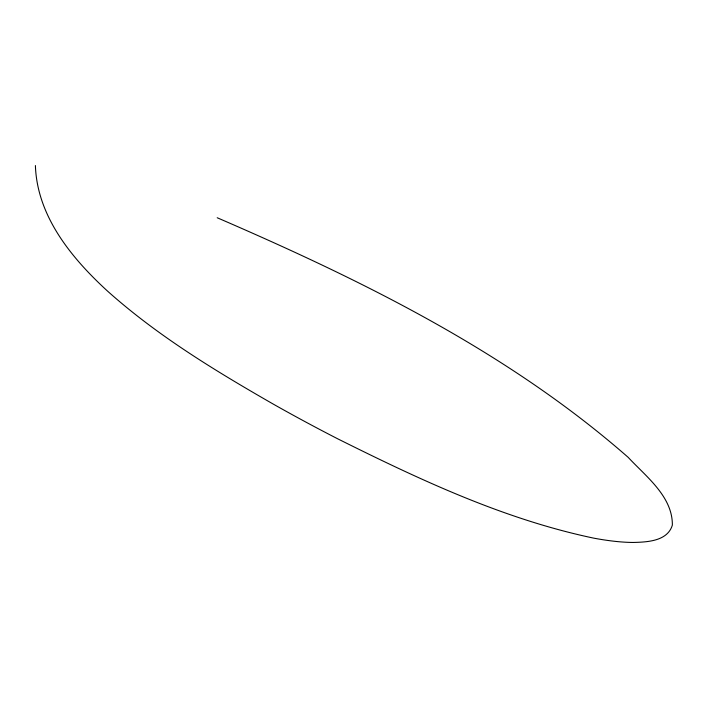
<?xml version="1.0" encoding="UTF-8"?>
<svg xmlns="http://www.w3.org/2000/svg" width="708" height="708" viewBox="0 0 708 708"><rect width="100%" height="100%" fill="white"/><g stroke="black" fill="none" stroke-linecap="round" stroke-linejoin="round"><path stroke-width="1.06" d="M217.197 217.745C362.779 280.589 508.123 352.168 628.208 457.377C646.006 476.572 672.618 496.405 672.361 525.097C667.555 541.231 647.28 542.107 633.315 542.452A301.599 71.942 27.3 0 1 593.738 538.142C503.68 519.212 419.579 479.617 337.663 438.792A434.225 103.58 27.3 0 1 272.952 403.923C214.94 370.611 157.211 335.619 107.218 290.82C71.552 258.039 37.073 216.25 35.4 165.548"/></g></svg>
